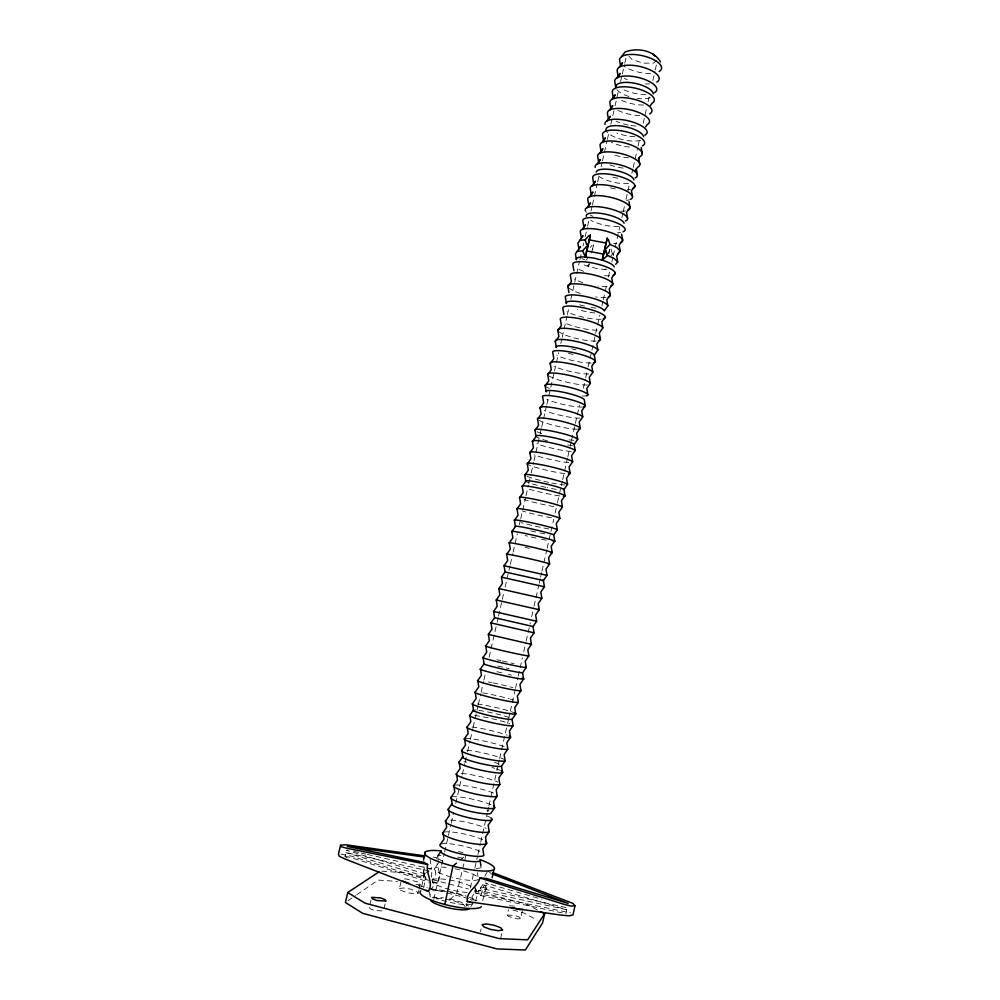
<?xml version="1.0" encoding="UTF-8"?>
<svg xmlns="http://www.w3.org/2000/svg" width="1000" height="1000" viewBox="0 0 1000 1000"><rect width="100%" height="100%" fill="white"/><g stroke="black" fill="none" stroke-linecap="round" stroke-linejoin="round"><path stroke-width="0.75" stroke-dasharray="5 3.75" d="M430.05 858.787L431.413 868.975L428.95 868.95M423.988 870.3L423.762 872.925L425.05 873.888L423.988 866.712M592.65 249.375L593.413 244.85L591.575 252.925M608.825 253.975L609.612 249.45M500.6 938.575L501.875 932.85M522.4 910.6L520.638 918.525L517.987 918.95L508.5 916.475L507.275 915.037L508.45 909.762M480.863 895.6L484.05 885.037L566.737 909.737L565.862 913.675L480.863 895.6L475.625 893.05L476.875 887.513M482.713 900.675L484.738 891.688L488.688 884.3M491.025 874.463L491.225 873.562L488.462 871.35M480.475 931.762L481.125 928.9M465.938 855.362L456.763 893.25L447 902.438M608.65 253.337L609.562 249.288M466.238 906.188L466.925 903.138M470.375 887.913L474.5 869.625M474.85 868.112L477.6 855.925M477.95 854.4L480.363 843.737M480.7 842.212L487.25 813.263M487.587 811.75L488.625 807.175M488.963 805.65L496.538 772.138M496.887 770.612L497.912 766.05M498.263 764.525L499.3 759.95M499.637 758.425L507.212 724.912M507.562 723.388L508.587 718.825M508.938 717.3L509.963 712.725M510.312 711.213L515.138 689.875M515.475 688.363L517.888 677.688M518.237 676.175L522.362 657.887M523.737 651.8L525.812 642.663M526.15 641.137L530.288 622.85M531.663 616.763L533.725 607.625M534.075 606.1L538.888 584.775M539.237 583.25L540.262 578.675M540.612 577.15L541.65 572.587M541.987 571.062L546.812 549.738M547.15 548.212L550.6 532.975M550.938 531.462L553.7 519.275M555.075 513.175L557.137 504.038M557.487 502.512L560.925 487.275M561.275 485.763L562.3 481.188M562.65 479.663L567.463 458.338M567.812 456.812L569.875 447.675M570.225 446.15L571.25 441.587M571.6 440.062L575.037 424.825M575.388 423.3L579.513 405.025M583.3 388.263L585.375 379.125M585.712 377.6L587.788 368.462M588.125 366.938L591.575 351.712M591.912 350.188L595.363 334.95M595.7 333.425L599.837 315.15M601.9 306.012L602.938 301.438M603.275 299.913L607.062 283.163M608.438 277.062L609.812 270.975M611.888 261.837L612.913 257.262M613.263 255.738L619.8 226.8M621.862 217.65L622.9 213.088M623.25 211.562L624.625 205.475M626 199.375L629.438 184.137M631.85 173.475L632.888 168.912M633.225 167.387L637.712 147.587M638.05 146.062L639.425 139.963M643.213 123.212L646.663 107.975M648.037 101.888L649.412 95.787M652.85 80.562L654.925 71.413M655.263 69.9L656.637 63.8M475.475 901.237L478.787 890.375L486.012 888.863L485.662 886.162L484.05 885.037M433.837 899.338L444.275 853.65M444.613 852.125L448.1 836.9M448.45 835.375L450.875 824.712M451.225 823.188L453.663 812.525M455.75 803.388L462.013 775.975M462.35 774.45L464.787 763.8M465.138 762.275L467.225 753.138M467.575 751.612L470.012 740.95M470.35 739.425L472.788 728.763M473.137 727.237L478 705.925M478.35 704.4L480.788 693.737M481.138 692.212L483.575 681.55M483.913 680.037L486 670.9M489.137 657.188L496.788 623.688M497.137 622.163L498.175 617.587M498.525 616.062L502 600.837M502.35 599.312L503.738 593.225M505.138 587.137L508.612 571.9M508.963 570.375L510 565.812M510.35 564.288L512.788 553.625M513.138 552.1L517.3 533.825M519.388 524.688L520.438 520.125M520.788 518.6L525.65 497.275M526 495.75L528.438 485.087M528.787 483.575L530.862 474.438M531.213 472.912L533.65 462.25M534 460.725L539.913 434.837M540.262 433.312L541.3 428.738M541.65 427.225L546.525 405.9M546.862 404.375L554.175 372.4M554.513 370.875L558.688 352.6M560.775 343.462L561.825 338.888M562.175 337.362L567.038 316.05M567.388 314.525L569.125 306.913M570.862 299.288L579.562 261.212M579.9 259.7L581.3 253.6M583.038 245.987L583.737 242.938M585.125 236.85L587.212 227.712M587.562 226.188L588.95 220.1M591.038 210.963L592.075 206.388M592.425 204.862L597.3 183.55M597.638 182.025L599.038 175.938M601.125 166.8L602.163 162.225M602.513 160.7L607.038 140.9M607.375 139.388L609.125 131.762M610.862 124.15L614.688 107.4M615.037 105.875L618.862 89.125M620.6 81.512L621.987 75.412M622.337 73.9L624.425 64.763M624.775 63.238L626.862 54.1M467.188 892.425A22.738 4.713 12.8 0 1 432.8 882.6L438.1 883.312L439.988 875.05L437.038 863.85M587.425 265.338L588.513 266.4L589.125 263.712M400.988 881.888L399.475 888.438L400.65 890.325L406.625 892.537L413.862 893.775L418.075 893.288L418.675 890.662M418.975 889.35L420.175 884.112L418.9 882.262L405.825 878.863L401.587 879.275M421.712 886.4L424.275 874.075L424.062 876.637L423.212 866.137M423.7 887.763L425.637 877.825L423.975 875.45L424.188 872.862L429.025 871.525M431.388 877.262L431.863 871.55M436.587 858.913L436.887 857.613L432.688 857.013M385.138 903.888L383.5 910.987L374.613 910.5L370.125 908.775L369.35 907.25L371 900.175M347.337 858.125L344.988 856.45L345.875 852.613L428.837 870.863M588.513 266.4L589.225 264.025M487.25 871.912L484.775 876.125M470.825 906.462L473.05 903.238M438.575 862.75L434.9 868.088L435.863 874.625L432.175 879.975L433.137 886.525L430.925 889.737M565.962 907.525L480.35 888.188L485.375 881.15M590.15 247.475L591.962 245.438M585.887 260.287L587.7 258.25M609.8 257.125L612.513 254.062L616.712 253.612M656.675 60.2L653.65 63.087L643.075 63.175L632.025 59.475L628.925 56.25M460.012 860.25L464.762 856.338M347.925 900.75L355.487 895.588M356.75 894.725L378.162 880.075L397.375 881.425M604.987 269.538L606.45 268.95M566.737 909.737L478.787 890.375M507.275 915.037L514.938 915.475L519.362 917.087L520.638 918.525M509.338 905.812L516.987 906.275M436.637 898.988L440.825 898.475L452.962 900.537L463.312 904.338L465.037 906.587M399.475 888.438L403.725 887.975L410.875 889.2L416.812 891.388L418.075 893.288M415.988 884.55L420.175 884.112M348.062 850.163L346.425 850.263L425.05 873.888M344.988 856.45L349.188 857.075L430.2 882.45M340.863 854.125L351.012 856.038L428.525 880.312M480.35 888.188L487.3 886.663L486.938 883.913L485.525 882.938L541.888 899.3M381.737 871.137L406.825 873.025L426.35 878.088M606.062 269.662L596.938 268.575L587.388 266.112A19.425 4.825 12.8 0 1 581.987 264M475.625 893.05L570.662 912.938M353.738 851.312L359.837 852.7M361.362 853.05L365.925 854.087M367.45 854.425L425.312 867.588M426.838 867.938L431.413 868.975M432.362 879.638L447.375 883.538M448.888 883.925L468.413 888.988M474.412 890.537L525.487 903.775L537.788 910.163M418.288 885.475L427.312 887.812M428.812 888.213L445.337 892.513M446.838 892.9L478.4 901.112M512.95 910.1L523.475 912.837L537.125 920.05M425.45 876.562L345.875 852.613M432.625 881.6L438.1 883.312M581.925 258.587L584.575 259.713M610.962 249L612.513 254.062M477.45 872.738L478.038 876.688M474.95 886L475.75 891.263L472.05 896.637L472.65 900.6M437.8 857.525L438.188 860.138M430.225 897.125L429.45 891.875A22.75 4.913 12.8 0 1 465.613 896.912M432.137 897.688A20.325 4.475 12.8 0 1 443.525 897.875M449.275 898.888A20.325 4.475 12.8 0 1 468.512 906.075M649.538 83.9A21.463 8.3 12.8 0 1 645.387 83.938M627.288 79.75A21.463 8.3 12.8 0 1 624.325 78.312M650.612 73.463A21.45 8.462 12.8 0 1 624.188 66.237M650.263 97.65A19.188 7.2 12.8 0 1 637.188 98.375M628.75 96.463A19.188 7.2 12.8 0 1 615.8 87.5M645.85 94.475A21.488 8.137 12.8 0 1 621.925 88.837M635.85 126.05A21.538 7.65 12.8 0 1 629.775 125.337M628.275 125.05A21.538 7.65 12.8 0 1 616.163 121.188M639.7 115.55A21.513 7.812 12.8 0 1 614.562 108.413M640.65 140.175A19.25 6.612 12.8 0 1 620.237 139.012A19.25 6.612 12.8 0 1 606.05 130.175M634.913 136.688A21.55 7.488 12.8 0 1 616.838 133.038M643.475 105.013A21.5 7.975 12.8 0 1 620.975 100.087M623.212 168.113A21.6 7 12.8 0 1 609.6 164.825M628.65 157.8A21.587 7.163 12.8 0 1 612.013 154.213M628.513 183.475A19.312 6.025 12.8 0 1 609.825 181.262A19.312 6.025 12.8 0 1 596.6 173.962M617.762 178.263A21.612 6.837 12.8 0 1 609.663 176.287M629.55 147.075A21.562 7.325 12.8 0 1 611.337 142.35M625.55 210.875A21.662 6.338 12.8 0 1 620.725 211.25M629.25 199.825A21.65 6.5 12.8 0 1 626.487 200.362M618.8 226.412A19.363 5.438 12.8 0 1 590.725 220.275M592.85 216.287A21.688 6.162 12.8 0 1 590.225 214.963M586.575 212.338A21.688 6.162 12.8 0 1 585.337 210.487M630.388 189.412A21.637 6.662 12.8 0 1 627.275 189.8M615.35 188.9A21.637 6.662 12.8 0 1 608.562 187.312M616.775 243.363A21.713 5.838 12.8 0 1 613.438 243.45M620.688 232.4A21.7 6 12.8 0 1 617.587 232.688M606 297.4A21.8 4.988 12.8 0 1 595.588 296.925M580.3 293.425A21.8 4.988 12.8 0 1 568.375 287.413M607 286.637A21.788 5.15 12.8 0 1 598.038 286.112M582.762 282.625A21.788 5.15 12.8 0 1 574.338 279.113M596.1 308.113A21.825 4.812 12.8 0 1 588.55 306.975M584.462 306.1A21.825 4.812 12.8 0 1 577.837 304.25M594.9 312.962A19.488 4.213 12.8 0 1 577.525 309.413M609.45 275.788A21.775 5.325 12.8 0 1 603.45 275.637M583.638 271.288A21.775 5.325 12.8 0 1 576.812 268.275M596.138 341.062A21.875 4.288 12.8 0 1 574.825 338.088A21.875 4.288 12.8 0 1 558.35 331.25M597.15 330.175A21.85 4.462 12.8 0 1 564.388 322.638M575.988 349.85A21.888 4.125 12.8 0 1 571.825 348.825M573.025 354.462A19.55 3.6 12.8 0 1 567.6 352.987M601.075 319.2A21.837 4.638 12.8 0 1 566.888 311.737M587.45 384.963A21.938 3.6 12.8 0 1 566.013 382A21.938 3.6 12.8 0 1 548.263 375.35M588.7 373.988A21.925 3.775 12.8 0 1 554.388 366.45M584.963 396A21.962 3.425 12.8 0 1 582.275 396M549.362 388.45A21.962 3.425 12.8 0 1 545.737 386.425M591.188 363A21.913 3.95 12.8 0 1 556.9 355.475M577.463 429.237A22.012 2.888 12.8 0 1 556.025 425.913A22.012 2.888 12.8 0 1 538.112 419.738M579.963 418.137A22 3.062 12.8 0 1 544.312 410.525M572.587 445.312A19.675 2.338 12.8 0 1 566.4 444.888M547.575 440.95A19.675 2.338 12.8 0 1 536.025 436.475M573.725 440.325A22.025 2.712 12.8 0 1 569 439.875M541.725 433.575A22.025 2.712 12.8 0 1 535.562 430.875M582.463 407.062A21.975 3.237 12.8 0 1 546.838 399.487M564.75 473.587A22.088 2.175 12.8 0 1 543.737 469.55A22.088 2.175 12.8 0 1 527.9 464.4M568.7 462.575A22.062 2.35 12.8 0 1 534.188 454.888M556.337 489.387A19.737 1.7 12.8 0 1 547.2 487.663M545.825 487.362A19.737 1.7 12.8 0 1 525.763 481.337M564.875 484.988A22.1 1.988 12.8 0 1 551.812 483M548.737 482.375A22.1 1.988 12.8 0 1 525.337 475.613M571.213 451.438A22.05 2.525 12.8 0 1 536.725 443.775M551.388 517.775A22.15 1.45 12.8 0 1 522.612 511.087M553.913 506.6A22.138 1.625 12.8 0 1 523.987 499.525M548.85 528.975A22.175 1.262 12.8 0 1 521.388 522.688M544.862 533.913A19.8 1.05 12.8 0 1 537.062 532.312M535.688 532A19.8 1.05 12.8 0 1 527.288 530.025M559.7 495.913A22.113 1.812 12.8 0 1 526.538 488.338M529.412 548.35A22.2 0.9 12.8 0 1 525.2 547.375M546.312 540.188A22.188 1.075 12.8 0 1 539.175 538.75M536.1 538.088A22.188 1.075 12.8 0 1 525.15 535.538M496.85 659.775A22.387 0.975 12.8 0 1 500.887 660.638M502.312 660.95A22.387 0.975 12.8 0 1 514.062 663.713M497.7 666.038A20 0.963 12.8 0 1 504.888 667.638M506.275 667.962A20 0.963 12.8 0 1 509.038 668.612M482.55 692.837A22.438 1.55 12.8 0 1 509.1 698.75M510.363 699.1A22.438 1.55 12.8 0 1 513.575 700.05M488.3 681.938A22.425 1.363 12.8 0 1 491.65 682.6M492.95 682.862A22.425 1.363 12.8 0 1 512.962 687.638M473.475 710.062A20.062 1.638 12.8 0 1 475.825 710.05M478.862 710.387A20.062 1.638 12.8 0 1 494.487 713.425M495.875 713.75A20.062 1.638 12.8 0 1 509.1 717.475M477.287 703.95A22.462 1.75 12.8 0 1 514.438 712.837M496.9 671.725A22.4 1.163 12.8 0 1 505.337 673.625M508.425 674.362A22.4 1.163 12.8 0 1 511.475 675.125M465.213 738.475A22.513 2.325 12.8 0 1 483.212 740.888A22.513 2.325 12.8 0 1 504.513 746.737M472.013 727.038A22.5 2.125 12.8 0 1 507.125 735.15M466.725 750.188A22.525 2.525 12.8 0 1 503.95 759.275M494.55 762.4A20.125 2.338 12.8 0 1 499.637 764.312M474.65 715.487A22.475 1.938 12.8 0 1 509.738 723.587M454.525 785.188A22.587 3.113 12.8 0 1 473.85 787.325A22.587 3.113 12.8 0 1 495.138 793.812M461.425 773.413A22.562 2.913 12.8 0 1 497.775 782.138M451.838 796.912A22.6 3.312 12.8 0 1 472.337 799.15A22.6 3.312 12.8 0 1 493.4 806.025M486.85 810.013A20.188 3.038 12.8 0 1 489.075 811.062M464.075 761.787A22.55 2.712 12.8 0 1 466.75 762.05M492.1 767.487A22.55 2.712 12.8 0 1 494.712 768.3M496.362 768.863A22.55 2.712 12.8 0 1 500.412 770.475M443.762 832.212A22.662 3.9 12.8 0 1 462.125 833.575A22.662 3.9 12.8 0 1 483.425 840.1M450.75 820.1A22.637 3.7 12.8 0 1 486.075 828.363M441.062 844.013A22.675 4.1 12.8 0 1 461.75 845.713A22.675 4.1 12.8 0 1 482.775 853.075M458.475 851.6A20.263 3.75 12.8 0 1 462.887 852.562M487.362 816.038A22.625 3.5 12.8 0 1 489.85 817.225M474.762 888.562A22.738 4.713 12.8 0 1 472.537 892.337M432.175 879.975A22.738 4.713 12.8 0 1 448.925 879.9A22.738 4.713 12.8 0 1 471.438 886.525M478.438 879.312A22.713 4.5 12.8 0 1 452.362 877.362M450.975 877A22.713 4.5 12.8 0 1 434.438 869.1A22.713 4.5 12.8 0 1 449.462 867.837M455.05 868.812A22.713 4.5 12.8 0 1 477.438 876.725M472.362 903.713A22.75 4.913 12.8 0 1 451.262 902.663A22.75 4.913 12.8 0 1 430.05 894.613M470.1 899.075A22.75 4.913 12.8 0 1 472.088 900.438M481.138 867.387A22.7 4.3 12.8 0 1 473.963 868.363M443.025 861.287A22.7 4.3 12.8 0 1 438.275 858.65M437.612 856.225A22.7 4.3 12.8 0 1 440.975 855.375M457.713 857.113A22.7 4.3 12.8 0 1 463.387 858.413M430.838 889.2A31.675 6.863 12.8 0 1 466.475 896.175M469.325 897.225A31.675 6.863 12.8 0 1 475.075 899.725"/><path stroke-width="1.5" d="M585.35 257.062L590.375 235L585.35 257.062L582.675 250.8L586.375 246.625M602.225 260.25L607.238 238.15L602.225 260.25L607.438 255.463L605.85 250.275M492.875 872.638L572.762 903.325L575 905.75L573 914.925L569.05 915.825L561.087 915.113L467.25 901.525C466.075 890.8 477.812 887.237 479.925 877.987L486.337 878.438L568.112 903.375L492.45 874.025M540.513 911.575L544.612 913.713L542.575 922.938L525.375 950L497.038 948.925L362.762 913.375L345.412 902.475L347.738 892.537L378.963 871.888M492.125 877.775L494 869.425M444.825 904.475L452.912 866.1L456.463 863.175M423.525 860.138L425.438 851.838M424.087 857.013L347.337 846.425L424.087 862.4L423.888 863.312M424.087 862.4L427.65 864.513C425.55 873.763 433.938 882.312 428.475 891.425L345.475 859.188L339.3 856.275L338.438 854.163L340.538 845.263L345.5 844.737L425.075 855.9M613.975 97.037L615.188 94.825L611.912 99.4M544.612 913.713L527.612 939.837L499.338 938.612L365.125 903.225L347.738 892.537M620.562 242.638A21.713 5.838 12.8 0 0 605.237 230.925A21.713 5.838 12.8 0 0 580.375 232.162L581.4 238.025L583 235.675L577.9 243.038L578.913 248.9L580.487 246.625L575.4 253.912L576.413 259.8A19.425 4.825 12.8 0 1 584.263 256.938L593.575 258.012L603.387 260.55A19.425 4.825 12.8 0 1 614.212 266.95M491.85 819.85L488.175 825.188L489.175 831.7L485.5 837.05L486.5 843.575L482.825 848.925L483.825 855.475A22.675 4.1 12.8 0 1 457.912 853.213A22.675 4.1 12.8 0 1 440.325 844.375L444 839.05L443.025 832.55L446.7 827.225L445.725 820.738L449.4 815.425L448.425 808.95L452.088 803.637L451.112 797.175L454.775 791.875L453.812 785.425L457.463 780.138L456.488 773.7L460.138 768.413L459.175 761.988L462.825 756.7L461.85 750.288L465.487 745.013L464.513 738.612L468.162 733.35L467.188 726.963L470.825 721.7L469.85 715.325L473.475 710.062L472.5 703.7L476.138 698.45L475.163 692.1L478.787 686.862L477.8 680.525L481.438 675.288L480.45 668.962L484.075 663.725L483.088 657.425L486.712 652.188L485.725 645.9L489.35 640.675L488.363 634.388L491.975 629.175L490.988 622.9L494.6 617.688L493.612 611.438L497.212 606.225L496.238 599.987L499.837 594.788L498.85 588.55L502.45 583.362L501.463 577.137L505.05 571.95L504.062 565.737L507.663 560.562L506.675 554.362L510.262 549.188L509.263 543L512.85 537.837L511.863 531.663L515.45 526.5L514.45 520.337L518.038 515.188L517.038 509.038L520.612 503.888L519.625 497.75L523.188 492.6L522.2 486.488L525.763 481.337L524.775 475.238L528.337 470.1L527.337 464L530.9 458.875L529.913 452.788L533.462 447.663L532.475 441.587L536.025 436.475L535.025 430.412L538.575 425.3L537.587 419.25L541.138 414.137L540.125 408.1L543.675 403L542.675 396.975A21.975 3.237 12.8 0 1 567.15 398.7A21.975 3.237 12.8 0 1 583.462 406.987M593.438 362.775A21.913 3.95 12.8 0 0 577.4 353.562A21.913 3.95 12.8 0 0 552.812 352.65L553.825 358.625L550.288 363.7L551.287 369.688L547.75 374.775L548.763 380.775L545.212 385.863L546.225 391.887A19.613 2.975 12.8 0 1 563.1 392.212A19.613 2.975 12.8 0 1 584.263 399.637L585.288 405.7L581.737 410.812L582.762 416.875L579.212 422L580.237 428.088L576.675 433.212L577.712 439.3L574.15 444.438L575.175 450.538L571.613 455.688L572.638 461.8L569.062 466.938L570.087 473.062L566.512 478.225L567.537 484.363L563.962 489.525L564.987 495.675L561.413 500.838L562.438 507L558.85 512.163L559.875 518.337L556.287 523.525L557.312 529.7L553.725 534.888L554.75 541.087L551.15 546.275L552.175 552.487L548.575 557.688L549.6 563.913L546 569.113L547.013 575.35L543.413 580.55L544.438 586.8L540.825 592.013L541.85 598.275L538.237 603.5L539.25 609.763L535.638 614.987L536.65 621.275L533.038 626.512L534.05 632.812L530.438 638.05L531.45 644.362L527.825 649.6L528.837 655.925L525.212 661.175L526.225 667.513L522.6 672.763L523.6 679.112L519.975 684.375L520.988 690.738L517.35 696L518.362 702.375L514.712 707.65L515.725 714.038L512.087 719.325L513.088 725.725L509.45 731.012L510.45 737.425L506.8 742.712L507.812 749.137L504.15 754.438L505.163 760.875L501.5 766.188L502.512 772.638L498.85 777.95L499.85 784.412L496.188 789.725L497.188 796.2L493.525 801.525L494.525 808.012L490.85 813.35A20.188 3.038 12.8 0 1 467.912 810.812A20.188 3.038 12.8 0 1 452.088 803.637M437.612 856.225L441.287 850.888A20.263 3.75 12.8 0 0 456.987 858.875A20.263 3.75 12.8 0 0 480.138 860.825L480.938 866.075M607.825 305.837L604.288 310.9A19.488 4.213 12.8 0 0 583.513 302.462A19.488 4.213 12.8 0 0 566.413 303.55L565.4 297.625A21.825 4.812 12.8 0 1 584.562 296.312A21.825 4.812 12.8 0 1 607.825 305.837L606.775 299.887L610.3 294.825L609.263 288.888L612.788 283.837L611.737 277.913L615.262 272.863M605.337 316.863L601.8 321.938L602.837 327.9L599.312 332.987L600.35 338.963L596.812 344.05L597.85 350.037L594.312 355.138L595.337 361.138L591.8 366.238L592.837 372.25L589.288 377.35L590.325 383.387L586.775 388.488L587.812 394.525M635.163 170.712L637.575 167.25A21.6 7 12.8 0 0 622.7 153.988A21.6 7 12.8 0 0 597.675 156.575L598.688 162.35L600.413 159.475L597.112 164.137M634.925 185.7L631.438 190.7L632.475 196.537M568.925 292.587L567.913 286.675L571.425 281.637L570.413 275.738A21.788 5.15 12.8 0 1 595.175 275.275A21.788 5.15 12.8 0 1 610.75 286.087M594.312 355.138A19.55 3.6 12.8 0 0 573.337 347.2A19.55 3.6 12.8 0 0 556.35 347.575L555.337 341.6L558.875 336.538L557.863 330.588L561.388 325.525L560.388 319.575A21.85 4.462 12.8 0 1 579.487 318.663A21.85 4.462 12.8 0 1 602.837 327.9M582.163 229.488L585.5 224.737L583.875 227.162L582.863 221.312A21.7 6 12.8 0 1 607.75 219.875A21.7 6 12.8 0 1 623 231.812M638.387 158.85L639.987 156.537A21.587 7.163 12.8 0 0 625.188 143.062A21.587 7.163 12.8 0 0 600.125 145.838L601.15 151.6L602.875 148.65L599.587 153.312M589.65 196.737L592.975 192.025L591.3 194.675L590.288 188.875A21.65 6.5 12.8 0 1 615.237 186.85A21.65 6.5 12.8 0 1 630.312 199.45M587.163 207.638L590.487 202.913L588.837 205.487L587.812 199.675A21.662 6.338 12.8 0 1 612.75 197.85A21.662 6.338 12.8 0 1 627.875 210.225M645.612 126.812L647.225 124.537A21.538 7.65 12.8 0 0 632.6 110.412A21.538 7.65 12.8 0 0 607.475 113.75L608.5 119.475L610.275 116.3L607 120.913M592.15 185.85L595.45 181.163L593.775 183.888L592.75 178.088A21.637 6.662 12.8 0 1 617.737 175.888A21.637 6.662 12.8 0 1 632.737 188.7M650.425 105.538L652.013 103.275A21.5 7.975 12.8 0 0 637.525 88.725A21.5 7.975 12.8 0 0 612.35 92.438L613.375 98.138M602.062 142.487L605.35 137.85L603.6 140.875L602.587 135.125A21.562 7.325 12.8 0 1 627.663 132.162A21.562 7.325 12.8 0 1 642.4 145.85M609.462 110.15L612.725 105.55L610.938 108.8L609.913 103.088A21.513 7.812 12.8 0 1 635.062 99.55A21.513 7.812 12.8 0 1 649.625 113.9M616.825 77.962L620.075 73.412L618.237 76.875L617.212 71.188A21.463 8.3 12.8 0 1 642.425 67.1A21.463 8.3 12.8 0 1 656.8 82.088M621.712 56.575L624.963 52.062C636.862 47.35 653.838 50.062 660.512 61.913M619.263 67.263L622.525 62.725L620.662 66.263L619.637 60.587A21.45 8.462 12.8 0 1 644.875 56.312A21.45 8.462 12.8 0 1 659.188 71.513M618.112 253.475L620.2 250.975L619.15 245.075L622.663 240.05L621.613 234.175M615.662 264.325L617.725 261.913L616.688 256.012L620.2 250.975L616.575 247.35L609.938 244.4L608.35 239.225M579.663 240.438L585.188 239.775L588.888 235.6M606.237 248.588L609.938 244.4M522.688 909.275L520.05 909.675L511.688 907.613M577.15 251.412L582.675 250.8M575 905.75L571.188 906.112L563.5 904.15L479.925 877.987M504.062 565.737L547.013 575.35M505.05 571.95L543.413 580.55L542.062 580.45M467.25 901.525L470.012 901.663M501.463 577.137L544.438 586.8L542.913 586.638M588.913 239.825L605.8 242.987M586.388 250.875L603.288 254.062M498.85 588.55L541.85 598.275M534.05 632.812L490.988 622.9M533.038 626.512L494.6 617.688M427.65 864.513L347.975 848.512L341.538 846.825L340.538 845.263M536.65 621.275L493.612 611.438M537.775 609.412L539.25 609.763L496.238 599.987M402.775 881.112L408.75 883.312M530.025 643.725L531.45 644.362L488.363 634.388M426.463 890.312L428.475 891.425M617.725 261.913L614.087 258.375L607.438 255.463L604.738 249.188M652.638 53.788L654.65 55.963M585.188 239.775L586.763 244.925M641.188 147.5L642.237 153.287M638.75 158.275L639.8 164.075M636.312 169.062L637.362 174.875M628.987 201.537L630.025 207.387L626.538 212.4L627.575 218.25M573.925 270.712L572.913 264.825A21.775 5.325 12.8 0 1 597.688 264.15A21.775 5.325 12.8 0 1 613.212 275.2M563.9 314.525L562.9 308.587A21.837 4.638 12.8 0 1 587.575 308.712A21.837 4.638 12.8 0 1 603.362 318.85M469.35 908.612A20.325 4.475 12.8 0 1 451.163 908.438A20.325 4.475 12.8 0 1 430.962 900.938M654.412 92.675A21.488 8.137 12.8 0 0 639.975 77.9A21.488 8.137 12.8 0 0 614.788 81.8L615.8 87.5A19.188 7.2 12.8 0 1 633.413 83.025A19.188 7.2 12.8 0 1 653.288 93.888M605.025 124.425A21.55 7.488 12.8 0 1 630.125 121.275A21.55 7.488 12.8 0 1 644.812 135.188M606.05 130.175A19.25 6.612 12.8 0 1 623.55 126.363A19.25 6.612 12.8 0 1 643.612 136.75M595.212 167.325A21.612 6.837 12.8 0 1 620.225 164.925A21.612 6.837 12.8 0 1 635.163 177.963M596.225 172.05A19.312 6.025 12.8 0 1 615.262 170.287A19.312 6.025 12.8 0 1 633.875 179.875M585.337 210.487A21.688 6.162 12.8 0 1 610.25 208.85A21.688 6.162 12.8 0 1 625.438 221.012M586.35 216.312A19.363 5.438 12.8 0 1 603.663 213.85A19.363 5.438 12.8 0 1 624.075 223.275M567.913 286.675A21.8 4.988 12.8 0 1 592.638 286.4A21.8 4.988 12.8 0 1 608.288 296.988M557.863 330.588A21.875 4.288 12.8 0 1 582.5 331.1A21.875 4.288 12.8 0 1 598.413 340.775M555.337 341.6A21.888 4.125 12.8 0 1 574.388 341.075A21.888 4.125 12.8 0 1 597.85 350.037M547.75 374.775A21.938 3.6 12.8 0 1 566.7 374.837A21.938 3.6 12.8 0 1 590.325 383.387M550.288 363.7A21.925 3.775 12.8 0 1 569.263 363.575A21.925 3.775 12.8 0 1 592.837 372.25M545.212 385.863A21.962 3.425 12.8 0 1 569.712 387.388A21.962 3.425 12.8 0 1 585.962 395.913M537.587 419.25A22.012 2.888 12.8 0 1 562 421.375A22.012 2.888 12.8 0 1 578.45 429.188M540.125 408.1A22 3.062 12.8 0 1 558.987 408.775A22 3.062 12.8 0 1 582.762 416.875M535.025 430.412A22.025 2.712 12.8 0 1 553.825 431.488A22.025 2.712 12.8 0 1 577.712 439.3M536.025 436.475A19.675 2.338 12.8 0 1 552.8 437.525A19.675 2.338 12.8 0 1 574.15 444.438M527.337 464A22.088 2.175 12.8 0 1 551.65 466.95A22.088 2.175 12.8 0 1 568.375 473.825M529.913 452.788A22.062 2.35 12.8 0 1 548.638 454.263A22.062 2.35 12.8 0 1 572.638 461.8M524.775 475.238A22.1 1.988 12.8 0 1 543.438 477.125A22.1 1.988 12.8 0 1 567.537 484.363M525.763 481.337A19.737 1.7 12.8 0 1 542.425 483.125A19.737 1.7 12.8 0 1 563.962 489.525M532.475 441.587A22.05 2.525 12.8 0 1 551.237 442.863A22.05 2.525 12.8 0 1 575.175 450.538M517.038 509.038A22.15 1.45 12.8 0 1 535.612 511.55A22.15 1.45 12.8 0 1 559.875 518.337M519.625 497.75A22.138 1.625 12.8 0 1 538.225 500.062A22.138 1.625 12.8 0 1 562.438 507M514.45 520.337A22.175 1.262 12.8 0 1 533 523.062A22.175 1.262 12.8 0 1 557.312 529.7M515.45 526.5A19.8 1.05 12.8 0 1 531.987 529.025A19.8 1.05 12.8 0 1 553.725 534.888M522.2 486.488A22.113 1.812 12.8 0 1 546.462 489.85A22.113 1.812 12.8 0 1 563.325 496.238M506.675 554.362A22.225 0.712 12.8 0 1 530.763 559A22.225 0.712 12.8 0 1 548.038 563.925M509.263 543A22.2 0.9 12.8 0 1 533.387 547.425A22.2 0.9 12.8 0 1 550.6 552.6M511.863 531.663A22.188 1.075 12.8 0 1 536.013 535.875A22.188 1.075 12.8 0 1 553.15 541.287M528.837 655.925A22.363 0.787 12.8 0 1 503.913 650.95A22.363 0.787 12.8 0 1 485.725 645.9M526.225 667.513A22.387 0.975 12.8 0 1 501.238 662.7A22.387 0.975 12.8 0 1 483.088 657.425M522.6 672.763A20 0.963 12.8 0 1 500.262 668.538A20 0.963 12.8 0 1 484.075 663.725M518.362 702.375A22.438 1.55 12.8 0 1 493.2 698.037A22.438 1.55 12.8 0 1 475.163 692.1M520.988 690.738A22.425 1.363 12.8 0 1 495.887 686.237A22.425 1.363 12.8 0 1 477.8 680.525M514.438 712.837A22.462 1.75 12.8 0 1 496.225 711.15A22.462 1.75 12.8 0 1 472.5 703.7M512.087 719.325A20.062 1.638 12.8 0 1 489.55 715.65A20.062 1.638 12.8 0 1 473.475 710.062M522.25 678.188A22.4 1.163 12.8 0 1 504.25 675.75A22.4 1.163 12.8 0 1 480.45 668.962M507.812 749.137A22.513 2.325 12.8 0 1 482.425 745.425A22.513 2.325 12.8 0 1 464.513 738.612M509.2 736.012A22.5 2.125 12.8 0 1 490.838 734.85A22.5 2.125 12.8 0 1 467.188 726.963M505.163 760.875A22.525 2.525 12.8 0 1 479.725 757.325A22.525 2.525 12.8 0 1 461.85 750.288M501.5 766.188A20.125 2.338 12.8 0 1 478.762 763.075A20.125 2.338 12.8 0 1 462.825 756.7M513.088 725.725A22.475 1.938 12.8 0 1 487.825 721.688A22.475 1.938 12.8 0 1 469.85 715.325M497.188 796.2A22.587 3.113 12.8 0 1 471.575 793.125A22.587 3.113 12.8 0 1 453.812 785.425M499.85 784.412A22.562 2.913 12.8 0 1 474.3 781.175A22.562 2.913 12.8 0 1 456.488 773.7M493.4 806.025A22.6 3.312 12.8 0 1 474.588 806.425A22.6 3.312 12.8 0 1 451.112 797.175M501.312 770.938A22.55 2.712 12.8 0 1 482.738 770.55A22.55 2.712 12.8 0 1 459.175 761.988M485.438 841.287A22.662 3.9 12.8 0 1 466.413 842.475A22.662 3.9 12.8 0 1 443.025 832.55M489.175 831.7A22.637 3.7 12.8 0 1 463.387 829.112A22.637 3.7 12.8 0 1 445.725 820.738M490.75 817.763A22.625 3.5 12.8 0 1 471.875 818.425A22.625 3.5 12.8 0 1 448.425 808.95M479.875 859.587A35.763 6.75 12.8 0 1 485.238 871.075A35.763 6.75 12.8 0 1 432.962 859.438A35.763 6.75 12.8 0 1 440.35 850.788M481.362 906.675A31.675 6.863 12.8 0 1 444.925 904.5A31.675 6.863 12.8 0 1 420.688 890.85M502.512 929.975L498.35 930.7L490.588 929.4L483.837 926.875L482.088 924.613L486.3 923.938L493.963 925.212L500.662 927.712L502.512 929.975M385.8 901.05L376.938 900.525L372.438 898.812L371.65 897.337L380.5 897.875L384.963 899.575L385.8 901.05"/></g></svg>
